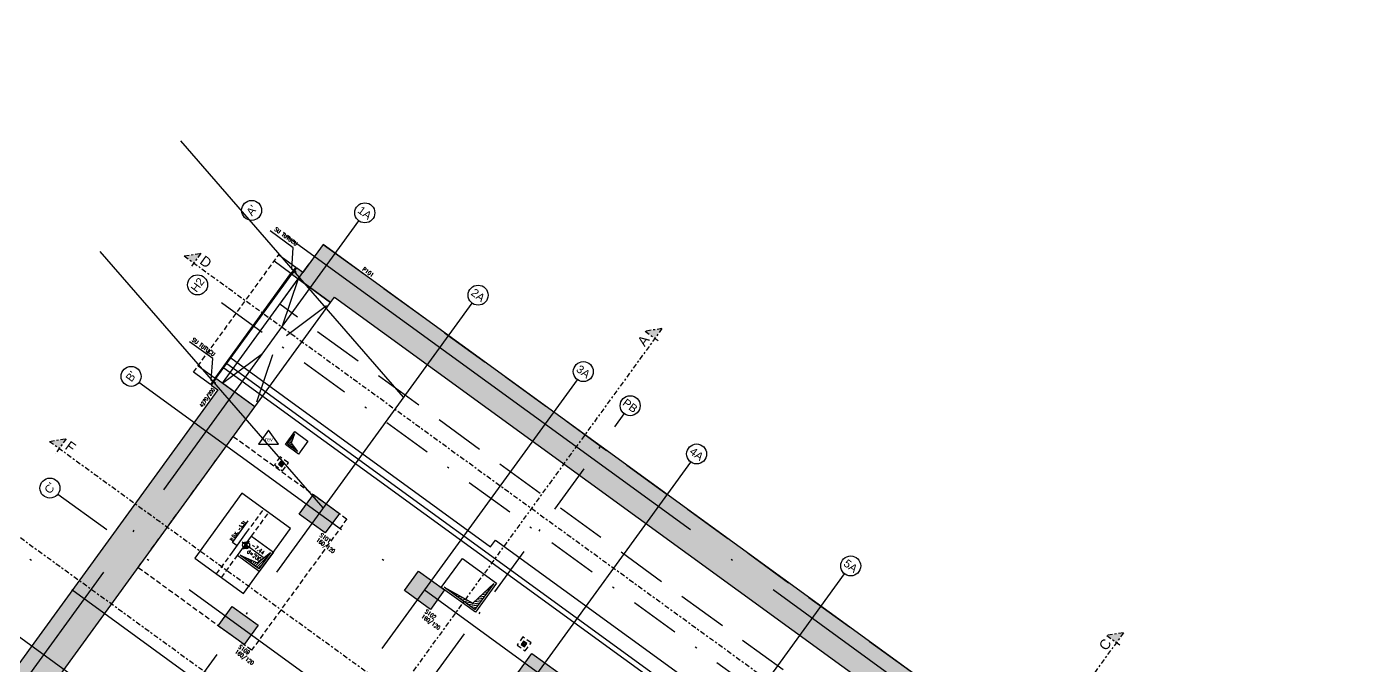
# Model space of a CAD drawing. Header units: millimetres. Extents: x 400408 to 401352, y 4543980 to 4544157.
# Drawn here: x 401005.7 to 401072.1, y 4544125.5 to 4544157.4 of the extents above; entities that cross this region are included whole.
import ezdxf
from ezdxf.enums import TextEntityAlignment as Align

# ---------------------------------------------------------------- set-up
doc = ezdxf.new("R2010")
doc.units = ezdxf.units.MM
for name, pattern in [('AKS', [3, 2.5, -0.25, 0, -0.25]), ('CENTER', [2, 1.25, -0.25, 0.25, -0.25]), ('CIZGI', [0.4, 0.25, -0.15]), ('CONTINU', [0]), ('DASHDOT2', [0.5, 0.25, -0.125, 0, -0.125]), ('HIDDEN', [0.375, 0.25, -0.125]), ('UUC-ST-KAL-I05-101-U-000$0$ACAD_ISO05W100', [33, 24, -3, 0, -3, 0, -3])]:
    doc.linetypes.add(name, pattern=pattern)
for name, color, linetype in [('aks prota', 2, 'AKS'), ('bosluk prota', 2, 'Continuous'), ('bosluk tarama prota', 8, 'Continuous'), ('boşluk prota', 2, 'Continuous'), ('boşluk taraması prota', 252, 'Continuous'), ('caks prota', 4, 'Continuous'), ('kesik prota', 2, 'CIZGI'), ('kesit tarama prota', 252, 'Continuous'), ('kiriş prota', 6, 'Continuous'), ('kolon prota', 1, 'Continuous'), ('kolon tarama prota', 252, 'Continuous'), ('lkolon prota', 4, 'Continuous'), ('lperde prota', 4, 'Continuous'), ('not prota', 2, 'Continuous'), ('not yazısı prota', 6, 'Continuous'), ('not çizgisi prota', 4, 'Continuous'), ('perde prota', 1, 'Continuous'), ('PRT-AL-TUNEL_EKSENI', 14, 'DASHDOT2'), ('PRT-MI-a_fit_drainage', 10, 'Continuous'), ('skesit prota', 7, 'Continuous'), ('st-s_level (kot)', 6, 'Continuous'), ('st-s_levelmark (kot işareti)', 4, 'Continuous'), ('st_s_ölçü', 4, 'Continuous'), ('taks prota', 7, 'Continuous'), ('temel prota', 6, 'Continuous'), ('tkesit prota', 7, 'Continuous'), ('tkolon prota', 6, 'Continuous'), ('tnot prota', 4, 'Continuous'), ('tperde prota', 6, 'Continuous'), ('UUC-ST-KAL-I05-101-U-000$0$st_s_su tutucu', 2, 'Continuous'), ('ölçü prota', 4, 'Continuous')]:
    doc.layers.add(name, color=color, linetype=linetype)
doc.styles.add('Arial', font='Arial.ttf')
doc.styles.add('OLCU', font='romanstw.shx')
doc.styles.add('TAKS', font='Arial Unicode.ttf')
doc.styles.add('tkolon', font='romanstw.shx')
doc.styles.add('TNOT', font='romanstw.shx', dxfattribs={"width": 0.8, "height": 250})
doc.styles.add('TSIMPLEX', font='romanstw.shx')
doc.dimstyles.new('1-50', dxfattribs={"dimtxt": 10, "dimasz": 4, "dimexe": 4, "dimexo": 8, "dimgap": 4, "dimtad": 1, "dimdec": 1, "dimrnd": 0.05, "dimzin": 9, "dimdsep": 46, "dimtxsty": 'OLCU', "dimblk1": 'OBLIQUE', "dimblk2": 'OBLIQUE', "dimsah": 1, "dimcen": 2, "dimdle": 4, "dimclrd": 4, "dimclre": 4, "dimclrt": 3, "dimadec": 1, "dimazin": 0, "dimtfac": 1, "dimtdec": 1, "dimtix": 1, "dimtmove": 2, "dimatfit": 3, "dimldrblk": 'OBLIQUE', "dimfxl": 1, "dimtvp": 1, "dimtolj": 1, "dimtzin": 1, "dimarcsym": 0})

# ---------------------------------------------------------------- blocks, each defined once
blk = doc.blocks.new('_Oblique')
at = {"layer": 'st_s_ölçü', "lineweight": -2}
blk.add_line((-0.5, -0.5), (0.5, 0.5), dxfattribs=at)
blk = doc.blocks.new('YER SUZGECI_20x20')
at = {"color": 2}
blk.add_lwpolyline([(-20, 0), (0, 0), (0, 20), (-20, 20)], close=True, dxfattribs=at)
for points in [[(0, 20), (-20, 0)], [(-20, 20), (0, 0)]]:
    blk.add_lwpolyline(points, dxfattribs=at)
blk.add_circle((-10, 10), 7, dxfattribs=at)
blk = doc.blocks.new('PLAN_KOT')
at = {"layer": 'st-s_levelmark (kot işareti)'}
h = blk.add_hatch(color=256, dxfattribs=at)
h.paths.add_polyline_path([(0, 17.5, 0.4142135623730951), (-17.5, 0), (0, 0)])
h.paths.add_polyline_path([(17.5, 0), (0, 0), (0, -17.5, 0.4142135623730951)])
for p, q in [((105, 0), (-25, 0)), ((0, 25), (0, -25))]:
    blk.add_line(p, q, dxfattribs=at)
blk.add_circle((0, 0), 17.5, dxfattribs=at)
at = {"layer": 'st-s_level (kot)', "color": 6, "style": 'OLCU', "width": 0.8}
for tag, p in [('KOT', (22.6700442370493, 9.780006943954504)), ('DÖŞEME_KALINLIĞI', (22.6700442370493, -27.62999305603444))]:
    blk.add_attdef(tag, p, '', height=20, dxfattribs=at)

msp = doc.modelspace()

# ---------------------------------------------------------------- hatches: boundary and pattern name
at = {"layer": 'bosluk tarama prota'}
h = msp.add_hatch(dxfattribs=at)
h.set_pattern_fill('ANSI31', color=256, scale=0.4999999999999999, angle=169.0000000005321)
h.set_pattern_definition([(9.000000001219606, (401045.5206998835, 4544121.069281869), (-0.009777154066328423, 0.06173052128698798), [])])
h.paths.add_polyline_path([(401018.7631215333, 4544136.581576543), (401019.1354942425, 4544137.094103607), (401018.9677986239, 4544136.615921163), (401019.2726999248, 4544136.21134617)])
at = {"layer": 'boşluk taraması prota', "ltscale": 2}
h = msp.add_hatch(dxfattribs=at)
h.set_pattern_fill('ANSI31', color=256, scale=0.03, style=0)
h.set_pattern_definition([(45, (400347.507305285, 4543682.001719193), (-0.06735192090801864, 0.06735192090801866), [])])
h.paths.add_polyline_path([(401017.2816025761, 4544130.644356437), (401017.9349197449, 4544131.16009356), (401017.3463340133, 4544130.349974801), (401016.4156612949, 4544131.02614811)])
h = msp.add_hatch(dxfattribs=at)
h.set_pattern_fill('ANSI31', color=256, scale=0.03, style=0)
h.set_pattern_definition([(8.999999999999408, (401026.4683120018, 4544129.408259502), (-0.01490038279508096, 0.09407731444168702), [])])
h.paths.add_polyline_path([(401028.1463099959, 4544128.31522237), (401026.6080515289, 4544129.430464298), (401028.0493088281, 4544128.636449629), (401029.0867668778, 4544129.60965022)])
at = {"layer": 'kesit tarama prota'}
h = msp.add_hatch(color=256, dxfattribs=at)
h.dxf.hatch_style = 1
h.paths.add_polyline_path([(401014.4533214738, 4544146.109731374), (401013.6152401259, 4544145.976992329), (401014.1006503225, 4544145.624321178)])
h = msp.add_hatch(color=256, dxfattribs=at)
h.dxf.hatch_style = 1
h.paths.add_polyline_path([(401036.6589702142, 4544142.215147607), (401037.4970515622, 4544142.347886653), (401037.1443804108, 4544141.862476456)])
h = msp.add_hatch(color=256, dxfattribs=at)
h.dxf.hatch_style = 1
h.paths.add_polyline_path([(401007.7223958437, 4544136.845407029), (401006.8843144956, 4544136.712667983), (401007.3697246923, 4544136.359996832)])
h = msp.add_hatch(color=256, dxfattribs=at)
h.dxf.hatch_style = 1
h.paths.add_polyline_path([(401059.7232339061, 4544127.015731852), (401060.5613152541, 4544127.148470897), (401060.2086441028, 4544126.663060701)])
at = {"layer": 'kolon tarama prota'}
h = msp.add_hatch(color=256, dxfattribs=at)
h.dxf.hatch_style = 1
h.paths.add_polyline_path([(401104.6876002062, 4544083.208766883), (401104.0170405878, 4544083.208766883), (401107.3203571251, 4544080.808766936), (401108.0008777718, 4544080.808766936), (401107.4503250036, 4544081.208766935), (401110.5027068854, 4544081.208766935), (401020.5673582679, 4544146.550622477), (401019.5536079021, 4544145.155314802), (401019.2300011044, 4544145.390428903), (401018.9948870276, 4544145.066822139), (401020.9365278141, 4544143.656137533), (401021.1273788025, 4544143.918821382)])
h = msp.add_hatch(color=256, dxfattribs=at)
h.dxf.hatch_style = 1
h.paths.add_polyline_path([(401017.1453133272, 4544138.437978457), (401015.2036725407, 4544139.848663062), (401014.968558464, 4544139.525056298), (401015.2921652618, 4544139.289942197), (401000.7447485027, 4544119.26714078), (401000.421141705, 4544119.502254881), (401000.1860276283, 4544119.178648116), (401002.1276684148, 4544117.767963511)])
h = msp.add_hatch(color=256, dxfattribs=at)
h.dxf.hatch_style = 1
h.paths.add_polyline_path([(401020.0770588426, 4544134.051736976), (401021.3714860336, 4544133.111280573), (401020.6661437309, 4544132.140460179), (401019.3717165398, 4544133.080916584)])
h = msp.add_hatch(color=256, dxfattribs=at)
h.dxf.hatch_style = 1
h.paths.add_polyline_path([(401025.335669306, 4544130.231132836), (401026.630096497, 4544129.290676433), (401025.9247541943, 4544128.319856039), (401024.6303270033, 4544129.260312444)])
h = msp.add_hatch(color=256, dxfattribs=at)
h.dxf.hatch_style = 1
h.paths.add_polyline_path([(401016.0213406018, 4544128.469519715), (401017.3157677928, 4544127.529063311), (401016.61042549, 4544126.558242918), (401015.315998299, 4544127.498699322)])
h = msp.add_hatch(color=256, dxfattribs=at)
h.dxf.hatch_style = 1
h.paths.add_polyline_path([(401030.9987882667, 4544126.11663607), (401032.2932154576, 4544125.176179667), (401031.5878731549, 4544124.205359274), (401030.2934459639, 4544125.145815677)])

# ---------------------------------------------------------------- linework, layer by layer
at = {"layer": 'aks prota', "ltscale": 10}
for p, q in [((400994.9001193239, 4544109.946722633), (401022.3496915183, 4544147.727817527)), ((401111.9794945138, 4544079.208766935), (401017.3789228726, 4544147.940105407)), ((401000.5632382844, 4544105.832225868), (401028.0128104789, 4544143.61332076)), ((401005.8218487479, 4544102.011621728), (401033.2714209423, 4544139.79271662)), ((401094.5411503018, 4544079.208766935), (401011.3541231242, 4544139.647679958)), ((401011.4849677085, 4544097.897124962), (401038.934539903, 4544135.678219855)), ((401082.8021691465, 4544079.208766935), (401007.2984048834, 4544134.065462697)), ((401076.9326785689, 4544079.208766935), (401005.270545763, 4544131.274354067)), ((401019.1706291551, 4544092.313165065), (401046.6202013495, 4544130.094259958)), ((401071.0631879912, 4544079.208766935), (401003.2426866426, 4544128.483245436))]:
    msp.add_line(p, q, dxfattribs=at)
at = {"layer": 'bosluk prota'}
msp.add_lwpolyline([(401018.7631215333, 4544136.581576543), (401019.1354942425, 4544137.094103607), (401018.9677986239, 4544136.615921163), (401019.2726999248, 4544136.21134617)], close=True, dxfattribs=at)
at = {"layer": 'boşluk prota', "ltscale": 0.05}
for points in [[(401017.2816025761, 4544130.644356437), (401017.9349197449, 4544131.16009356), (401017.3463340133, 4544130.349974801), (401016.4156612949, 4544131.02614811)], [(401028.1463099959, 4544128.31522237), (401026.6080515289, 4544129.430464298), (401028.0493088281, 4544128.636449629), (401029.0867668778, 4544129.60965022)]]:
    msp.add_lwpolyline(points, close=True, dxfattribs=at)
at = {"layer": 'caks prota', "ltscale": 0.05}
for centre in [(401016.9894338956, 4544148.253631062), (401022.6435841444, 4544148.132326024), (401014.2856208226, 4544144.532151632), (401028.306703105, 4544144.017829258), (401010.9646341472, 4544139.961205614), (401033.5653135685, 4544140.197225118), (401035.9069367526, 4544138.49593629), (401039.2284325291, 4544136.082728351), (401006.9089159063, 4544134.378988353), (401046.9272515973, 4544130.489208884)]:
    msp.add_circle(centre, 0.5, dxfattribs=at)
at = {"layer": 'kesik prota', "ltscale": 10}
msp.add_lwpolyline([(401015.5272793385, 4544139.613548961), (401020.9368289469, 4544143.655918747), (401019.3181926926, 4544144.831926823), (401017.1453133272, 4544138.437978457)], close=True, dxfattribs=at)
at = {"layer": 'kiriş prota'}
for points in [[(401015.5272793385, 4544139.613548961), (401019.3184938254, 4544144.831708037)], [(401017.1453133273, 4544138.437978457), (401020.9365278141, 4544143.656137533)]]:
    msp.add_lwpolyline(points, dxfattribs=at)
at = {"layer": 'kiriş prota', "color": 5}
msp.add_lwpolyline([(401018.9257075149, 4544132.354303326), (401016.4986550815, 4544134.117659061), (401014.1475155226, 4544130.881591106), (401016.5745665057, 4544129.11823535), (401018.9257075149, 4544132.354303326)], dxfattribs=at)
at = {"layer": 'kiriş prota'}
for points in [[(401016.9815625578, 4544131.975174539), (401018.0745478286, 4544131.182351623), (401017.3696198935, 4544130.212101557), (401016.2766346227, 4544131.004924473)], [(401028.1684924128, 4544128.175623686), (401026.4683120018, 4544129.408259502), (401027.5263259938, 4544130.864490832), (401029.2265064048, 4544129.631855017)]]:
    msp.add_lwpolyline(points, close=True, dxfattribs=at)
at = {"layer": 'kolon prota', "color": 1}
for points in [[(401020.0770588426, 4544134.051736976), (401021.3714860336, 4544133.111280573), (401020.6661437309, 4544132.140460179), (401019.3717165398, 4544133.080916584)], [(401025.335669306, 4544130.231132836), (401026.630096497, 4544129.290676433), (401025.9247541943, 4544128.319856039), (401024.6303270033, 4544129.260312444)], [(401016.0213406018, 4544128.469519715), (401017.3157677928, 4544127.529063311), (401016.61042549, 4544126.558242918), (401015.315998299, 4544127.498699322)], [(401030.9987882667, 4544126.11663607), (401032.2932154576, 4544125.176179667), (401031.5878731549, 4544124.205359274), (401030.2934459639, 4544125.145815677)]]:
    msp.add_lwpolyline(points, close=True, dxfattribs=at)
at = {"layer": 'kolon tarama prota', "linetype": 'HIDDEN'}
msp.add_line((401014.0817010949, 4544140.169395892), (401018.3431437353, 4544146.034768498), dxfattribs=at)
at = {"layer": 'kolon tarama prota'}
for points in [[(401018.3431437353, 4544146.034768498), (401019.1895502546, 4544145.419818166), (401018.9544361537, 4544145.096211367), (401018.1080296344, 4544145.7111617)], [(401015.1632217151, 4544139.878052358), (401018.9544361537, 4544145.096211367)], [(401014.3168151958, 4544140.49300269), (401015.1632217151, 4544139.878052358), (401014.9281076142, 4544139.55444556), (401014.0817010949, 4544140.169395892)]]:
    msp.add_lwpolyline(points, dxfattribs=at)
at = {"layer": 'not prota', "ltscale": 0.1}
msp.add_lwpolyline([(401016.2588244808, 4544131.490801401), (401016.0240540075, 4544131.661372134), (401016.8143483841, 4544132.749119026)], dxfattribs=at)
at = {"layer": 'perde prota'}
for points in [[(401104.6876002062, 4544083.208766883), (401104.0170405878, 4544083.208766883), (401107.3203571251, 4544080.808766936), (401108.0008777718, 4544080.808766936), (401107.4503250036, 4544081.208766935), (401110.5027068854, 4544081.208766935), (401020.5673582679, 4544146.550622477), (401019.5536079021, 4544145.155314802), (401019.2300011044, 4544145.390428903), (401018.9948870276, 4544145.066822139), (401020.9365278141, 4544143.656137533), (401021.1273788025, 4544143.918821382)], [(401017.1453133272, 4544138.437978457), (401015.2036725407, 4544139.848663062), (401014.968558464, 4544139.525056298), (401015.2921652618, 4544139.289942197), (401000.7447485027, 4544119.26714078), (401000.421141705, 4544119.502254881), (401000.1860276282, 4544119.178648116), (401002.1276684147, 4544117.767963511)]]:
    msp.add_lwpolyline(points, close=True, dxfattribs=at)
msp.add_lwpolyline([(401015.2036725407, 4544139.848663062), (401018.9948870277, 4544145.066822139)], dxfattribs=at)
at = {"layer": 'PRT-AL-TUNEL_EKSENI', "ltscale": 10}
for p, q in [((401104.1535044361, 4544079.208766935), (401014.6751097997, 4544144.218625977)), ((401008.1628005386, 4544100.310820696), (401035.612372733, 4544138.091915589))]:
    msp.add_line(p, q, dxfattribs=at)
at = {"layer": 'PRT-MI-a_fit_drainage', "color": 2, "linetype": 'CIZGI'}
for points in [[(401018.8227575923, 4544135.642877566), (401018.4182490952, 4544135.936770191), (401018.124356469, 4544135.532261694), (401018.5288649661, 4544135.238369068)], [(401030.9522158827, 4544126.647990249), (401030.5477073856, 4544126.941882875), (401030.2538147594, 4544126.537374378), (401030.6583232565, 4544126.243481752)]]:
    msp.add_lwpolyline(points, close=True, dxfattribs=at)
at = {"layer": 'skesit prota', "linetype": 'CENTER', "ltscale": 0.2}
for p, q in [((401013.6152401259, 4544145.976992329), (401014.4533214738, 4544146.109731374)), ((401014.4533214738, 4544146.109731374), (401013.9243147468, 4544145.381616079)), ((401037.4970515622, 4544142.347886653), (401006.6275087078, 4544099.859605975)), ((401037.4970515622, 4544142.347886653), (401036.6589702142, 4544142.215147607)), ((401036.6589702142, 4544142.215147607), (401037.3870855091, 4544141.68614088)), ((401006.8843144956, 4544136.712667983), (401007.7223958437, 4544136.845407029)), ((401007.7223958437, 4544136.845407029), (401007.1933891166, 4544136.117291734)), ((401060.5613152541, 4544127.148470897), (401059.7232339061, 4544127.015731852)), ((401059.7232339061, 4544127.015731852), (401060.4513492011, 4544126.486725125))]:
    msp.add_line(p, q, dxfattribs=at)
for points in [[(401013.6152401259, 4544145.976992329), (401109.6439397124, 4544076.20805817)], [(401006.8843144956, 4544136.712667983), (401043.6486384138, 4544110.001823143)], [(401004.0945246316, 4544132.872851729), (401052.4142381471, 4544097.766524919)], [(401004.0945246316, 4544132.872851729), (401052.4142381471, 4544097.766524919)], [(401060.5613152541, 4544127.148470897), (401028.5983458232, 4544083.155217648)]]:
    msp.add_lwpolyline(points, dxfattribs=at)
at = {"layer": 'temel prota', "color": 5}
for p, q in [((401015.6004951302, 4544140.3948425), (401097.6136922485, 4544080.808766936)), ((401015.747441439, 4544140.597096742), (401098.0390176402, 4544080.808766936)), ((401016.033322101, 4544131.180424003), (401016.739464883, 4544132.152346161)), ((401016.2760271992, 4544131.004088427), (401016.9821699812, 4544131.976010585))]:
    msp.add_line(p, q, dxfattribs=at)
at = {"layer": 'temel prota', "color": 5, "linetype": 'HIDDEN'}
for p, q in [((401016.739464883, 4544132.152346161), (401017.5908294746, 4544133.324148993)), ((401016.9821699812, 4544131.976010585), (401017.8335345729, 4544133.147813417)), ((401015.2396884655, 4544130.088081015), (401016.033322101, 4544131.180424003)), ((401015.4823935637, 4544129.911745439), (401016.2760271992, 4544131.004088427))]:
    msp.add_line(p, q, dxfattribs=at)
at = {"layer": 'temel prota', "linetype": 'HIDDEN', "ltscale": 10}
msp.add_lwpolyline([(401020.567358268, 4544146.550622477), (401110.5027068855, 4544081.208766935), (401104.223763903, 4544081.208766935), (401018.3980368209, 4544143.564807658)], close=True, dxfattribs=at)
at = {"layer": 'temel prota'}
msp.add_lwpolyline([(401015.952918216, 4544140.879911263), (401028.9330434524, 4544131.44929826), (401029.1681620882, 4544131.772901763), (401096.0109592607, 4544083.208766927)], dxfattribs=at)
at = {"layer": 'temel prota', "color": 5, "linetype": 'HIDDEN'}
msp.add_lwpolyline([(401016.0724247204, 4544136.961273976), (401021.7487012708, 4544132.837217661), (401016.9876407273, 4544126.284180006), (401011.3113641769, 4544130.408236321)], close=True, dxfattribs=at)
at = {"layer": 'temel prota'}
msp.add_lwpolyline([(401018.67895696, 4544136.550799025), (401019.1491851618, 4544137.198012621), (401019.7963987573, 4544136.727784419), (401019.3261705555, 4544136.080570824)], close=True, dxfattribs=at)
at = {"layer": 'UUC-ST-KAL-I05-101-U-000$0$st_s_su tutucu', "linetype": 'UUC-ST-KAL-I05-101-U-000$0$ACAD_ISO05W100', "ltscale": 0.05}
for points in [[(401019.0963340471, 4544145.214978754, -0.5773502691895264), (401019.0935913814, 4544145.213757641), (401019.0652665421, 4544145.23433684, -0.5773502691896774), (401019.0655803613, 4544145.237322616), (401019.0872154331, 4544145.24695517, 0.5773502691898074), (401019.08752925, 4544145.249940945), (401019.0504473469, 4544145.276882525), (401019.0538869107, 4544145.281616677), (401019.0505550541, 4544145.28403741), (401019.0471154922, 4544145.279303258), (401019.0206519361, 4544145.298530158), (401019.0240914997, 4544145.30326431), (401019.0207596439, 4544145.305685044), (401019.0173200819, 4544145.300950893), (401019.0005870715, 4544145.313108135), (401019.0012166179, 4544145.328719627), (401018.9970097299, 4544145.33177611), (401018.97867083, 4544145.306534779), (401018.9828777179, 4544145.303478296), (401018.9975305891, 4544145.308901247), (401019.0142635975, 4544145.296744005), (401019.0108240344, 4544145.292009852), (401019.0141558906, 4544145.289589118), (401019.0175954531, 4544145.29432327), (401019.044059009, 4544145.275096371), (401019.0406194462, 4544145.270362218), (401019.0439513017, 4544145.267941483), (401019.0473908644, 4544145.272675635), (401019.0779958391, 4544145.250439821, -0.5773502691899163), (401019.0776820217, 4544145.247454046), (401019.0569611703, 4544145.238228529, 0.5773502691894145), (401019.0566473532, 4544145.235242755), (401019.0971164325, 4544145.205840247, 0.5773502691898413), (401019.0998590984, 4544145.207061361), (401019.1022299903, 4544145.229618901, -0.5773502691890604), (401019.1049726568, 4544145.230840016), (401019.1355776313, 4544145.2086042), (401019.1321380691, 4544145.203870049), (401019.1354699251, 4544145.201449314), (401019.1389094871, 4544145.206183465), (401019.1653730437, 4544145.186956568), (401019.1619334807, 4544145.182222415), (401019.1652653356, 4544145.17980168), (401019.1687048979, 4544145.18453583), (401019.1854379072, 4544145.172378589), (401019.1848083606, 4544145.156767098), (401019.1890152491, 4544145.153710614), (401019.2073541483, 4544145.178951944), (401019.2031472604, 4544145.182008428), (401019.1884943905, 4544145.176585478), (401019.1717613805, 4544145.18874272), (401019.1752009444, 4544145.193476873), (401019.1718690886, 4544145.195897606), (401019.1684295263, 4544145.191163455), (401019.1419659701, 4544145.210390355), (401019.1454055323, 4544145.215124506), (401019.1420736766, 4544145.21754524), (401019.1386341143, 4544145.212811088), (401019.1015522117, 4544145.239752668, 0.5773502691892096), (401019.0988095459, 4544145.238531554)], [(401015.0695261805, 4544139.673561198, -0.5773502691895264), (401015.0667835147, 4544139.672340085), (401015.0384586755, 4544139.692919284, -0.5773502691896774), (401015.0387724947, 4544139.695905061), (401015.0604075665, 4544139.705537614, 0.5773502691898074), (401015.0607213833, 4544139.708523389), (401015.0236394803, 4544139.735464968), (401015.027079044, 4544139.740199121), (401015.0237471875, 4544139.742619853), (401015.0203076256, 4544139.737885702), (401014.9938440694, 4544139.757112602), (401014.9972836331, 4544139.761846754), (401014.9939517772, 4544139.764267488), (401014.9905122152, 4544139.759533337), (401014.9737792048, 4544139.771690579), (401014.9744087513, 4544139.787302071), (401014.9702018632, 4544139.790358554), (401014.9518629634, 4544139.765117223), (401014.9560698512, 4544139.762060739), (401014.9707227225, 4544139.767483691), (401014.9874557309, 4544139.755326448), (401014.9840161678, 4544139.750592296), (401014.9873480239, 4544139.748171561), (401014.9907875864, 4544139.752905713), (401015.0172511424, 4544139.733678815), (401015.0138115796, 4544139.728944662), (401015.0171434351, 4544139.726523927), (401015.0205829978, 4544139.731258079), (401015.0511879725, 4544139.709022265, -0.5773502691899163), (401015.050874155, 4544139.70603649), (401015.0301533037, 4544139.696810973, 0.5773502691894145), (401015.0298394866, 4544139.693825199), (401015.0703085659, 4544139.664422691, 0.5773502691898413), (401015.0730512318, 4544139.665643805), (401015.0754221237, 4544139.688201346, -0.5773502691890604), (401015.0781647902, 4544139.68942246), (401015.1087697647, 4544139.667186644), (401015.1053302025, 4544139.662452493), (401015.1086620584, 4544139.660031758), (401015.1121016205, 4544139.664765908), (401015.1385651771, 4544139.645539012), (401015.1351256141, 4544139.640804859), (401015.1384574689, 4544139.638384124), (401015.1418970313, 4544139.643118274), (401015.1586300405, 4544139.630961034), (401015.1580004939, 4544139.615349541), (401015.1622073825, 4544139.612293058), (401015.1805462816, 4544139.637534388), (401015.1763393937, 4544139.640590873), (401015.1616865239, 4544139.635167922), (401015.1449535138, 4544139.647325164), (401015.1483930778, 4544139.652059317), (401015.145061222, 4544139.65448005), (401015.1416216596, 4544139.649745899), (401015.1151581035, 4544139.668972799), (401015.1185976656, 4544139.67370695), (401015.11526581, 4544139.676127684), (401015.1118262477, 4544139.671393532), (401015.074744345, 4544139.698335111, 0.5773502691892096), (401015.0720016792, 4544139.697113997)]]:
    msp.add_lwpolyline(points, format="xyb", close=True, dxfattribs=at)
at = {"layer": 'ölçü prota'}
msp.add_lwpolyline([(401017.8323162249, 4544137.271871972), (401017.3323162249, 4544136.564765191), (401018.3323162249, 4544136.564765191), (401017.8323162249, 4544137.271871972)], dxfattribs=at)

# ---------------------------------------------------------------- block references
at = {"layer": 'PRT-MI-a_fit_drainage', "color": 2, "xscale": 0.01, "yscale": 0.01, "zscale": 0.01, "rotation": 144.0000000000069}
for p in [(401018.4514338593, 4544135.727249853), (401030.5808921497, 4544126.732362537)]:
    msp.add_blockref('YER SUZGECI_20x20', p, dxfattribs=at)
at = {"layer": 'st-s_level (kot)', "linetype": 'CONTINU', "ltscale": 0.1, "xscale": 0.01, "yscale": 0.01, "zscale": 0.01, "rotation": 324.0000000000074}
msp.add_blockref('PLAN_KOT', (401016.7121317831, 4544131.521216757), dxfattribs=at).add_auto_attribs({'KOT': '-7.44', 'DÖŞEME_KALINLIĞI': 'd=200'})

# ---------------------------------------------------------------- texts
at = {"layer": 'lkolon prota', "style": 'tkolon', "width": 0.8}
for p in [(401020.1918583562, 4544131.742120938), (401025.4504688197, 4544127.921516798), (401016.1361401154, 4544126.159903677)]:
    msp.add_text('160/120', height=0.2, rotation=324.000000002196, dxfattribs=at).set_placement(p)
at = {"layer": 'lperde prota', "style": 'tkolon', "width": 0.8}
msp.add_text('4270/200', height=0.18, rotation=54.46929126864915, dxfattribs=at).set_placement((401014.4454820566, 4544138.447824911), align=Align.MIDDLE_LEFT)
at = {"layer": 'not yazısı prota', "ltscale": 0.05, "style": 'TSIMPLEX', "width": 0.8}
for p in [(401018.1033078074, 4544147.267945715), (401013.9803571426, 4544141.744903008)]:
    msp.add_text('SU TUTUCU', height=0.2, rotation=324.0000011025101, dxfattribs=at).set_placement(p)
at = {"layer": 'taks prota', "style": 'TAKS'}
for s, rotation, p in [("A'", 53.50516749547861, (401016.9894338956, 4544148.253631062)), ('1A', 323.5051674954786, (401022.6435841444, 4544148.132326024)), ('H2', 53.50516749547861, (401014.2856208226, 4544144.532151632)), ('2A', 323.5051674954786, (401028.306703105, 4544144.017829258)), ("B'", 53.50516749547861, (401010.9646341472, 4544139.961205614)), ('3A', 323.5051674954786, (401033.5653135685, 4544140.197225118)), ('PB', 323.5051674954786, (401035.9069367526, 4544138.49593629)), ('4A', 323.5051674954786, (401039.2284325291, 4544136.082728351)), ("C'", 53.50516749547861, (401006.9089159063, 4544134.378988353)), ('5A', 323.5051674954786, (401046.9272515973, 4544130.489208884))]:
    msp.add_text(s, height=0.4, rotation=rotation, dxfattribs=at).set_placement(p, align=Align.MIDDLE_CENTER)
msp.add_text('rev', height=0.2, dxfattribs=at).set_placement((401017.8539831139, 4544136.813334971), align=Align.MIDDLE_CENTER)
at = {"layer": 'tkesit prota', "style": 'Arial'}
for s, height, rotation, p in [('D', 0.4999999999999999, 324.000000002196, (401014.3506215092, 4544145.628116677)), ('A', 0.5, 54.00000000219598, (401036.6316254311, 4544141.411925015)), ('F', 0.4999999999999999, 324.000000002196, (401007.619695879, 4544136.363792331)), ('C', 0.5, 54.00000000219598, (401059.695889123, 4544126.21250926))]:
    msp.add_text(s, height=height, rotation=rotation, dxfattribs=at).set_placement(p)
at = {"layer": 'tkolon prota', "style": 'tkolon', "width": 0.8}
for s, p in [('S101', (401020.3681939319, 4544131.984826037)), ('S102', (401025.6268043954, 4544128.164221897)), ('S109', (401016.3124756911, 4544126.402608776))]:
    msp.add_text(s, height=0.2, rotation=324.000000002196, dxfattribs=at).set_placement(p)
at = {"layer": 'tnot prota', "style": 'TNOT', "width": 0.8}
msp.add_text('H.Ü.K. -3.31', height=0.15, rotation=54.00000000219598, dxfattribs=at).set_placement((401015.9520066595, 4544131.772672885), align=Align.MIDDLE_LEFT)
at = {"layer": 'tperde prota', "style": 'tkolon', "width": 0.8}
msp.add_text('P101', height=0.2, rotation=324.4692912686492, dxfattribs=at).set_placement((401022.5620625975, 4544145.3485944), align=Align.MIDDLE_LEFT)

# ---------------------------------------------------------------- leaders
at = {"layer": 'not çizgisi prota'}
for points in [[(401018.9979680173, 4544145.330639466), (401019.0714575106, 4544146.386430146), (401017.9077812185, 4544147.231890427)], [(401014.9711601507, 4544139.78922191), (401015.0446496439, 4544140.84501259), (401013.8809733518, 4544141.690472871)]]:
    msp.add_leader(points, dimstyle='1-50', override={"dimasz": 12, "dimgap": 4, "dimtad": 0}, dxfattribs=at)

doc.saveas('drawing.dxf')
